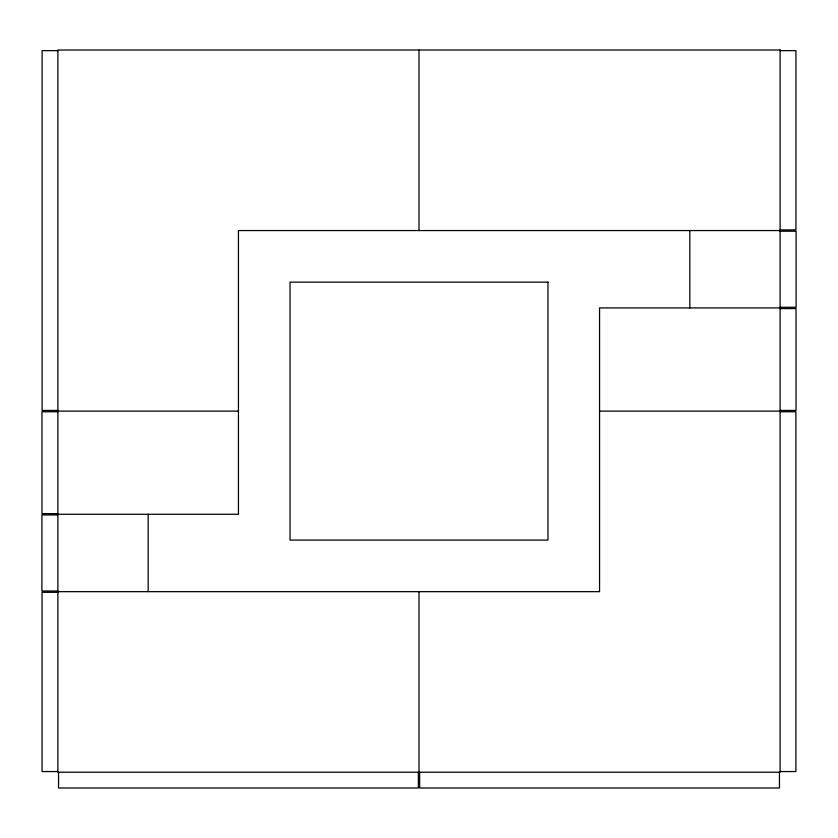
<?xml version="1.0" encoding="UTF-8"?>
<svg xmlns="http://www.w3.org/2000/svg" width="838" height="838" viewBox="0 0 838 838"><rect width="100%" height="100%" fill="white"/><g stroke="black" fill="none" stroke-linecap="round" stroke-linejoin="round"><path stroke-width="1.26" d="M57.895 50.657L42.11 50.657L42.11 410.452L57.895 410.452M780.105 50.657L795.943 50.657L795.943 229.905L780.105 229.905M780.105 230.555L238.442 230.555L238.442 514.281L57.895 514.281M780.105 231.215L796.1 231.215L796.1 307.284L780.105 307.284M780.105 307.934L599.558 307.934L599.558 591.659L57.895 591.659M780.105 308.594L796.027 308.594L796.027 410.452L780.105 410.452M57.895 411.112L238.442 411.112M599.558 411.112L780.105 411.112M57.895 411.762L41.973 411.762L41.973 513.631L57.895 513.631M780.105 411.762L795.89 411.762L795.89 771.557L780.105 771.557M57.895 514.941L41.9 514.941L41.9 591.01L57.895 591.01M57.895 592.319L42.057 592.319L42.057 771.557L57.895 771.557M779.455 772.217L779.455 787.992L419.66 787.992L419.66 772.217M689.831 230.555L689.831 307.934M419 50.008L419 230.555M419 591.659L419 772.217M418.34 772.217L418.34 787.992L58.545 787.992L58.545 772.217M148.169 514.281L148.169 591.659M780.105 50.008L57.895 50.008L57.895 772.217L780.105 772.217L780.105 50.008M547.968 282.144L290.032 282.144L290.032 540.081L547.968 540.081L547.968 282.144"/></g></svg>
